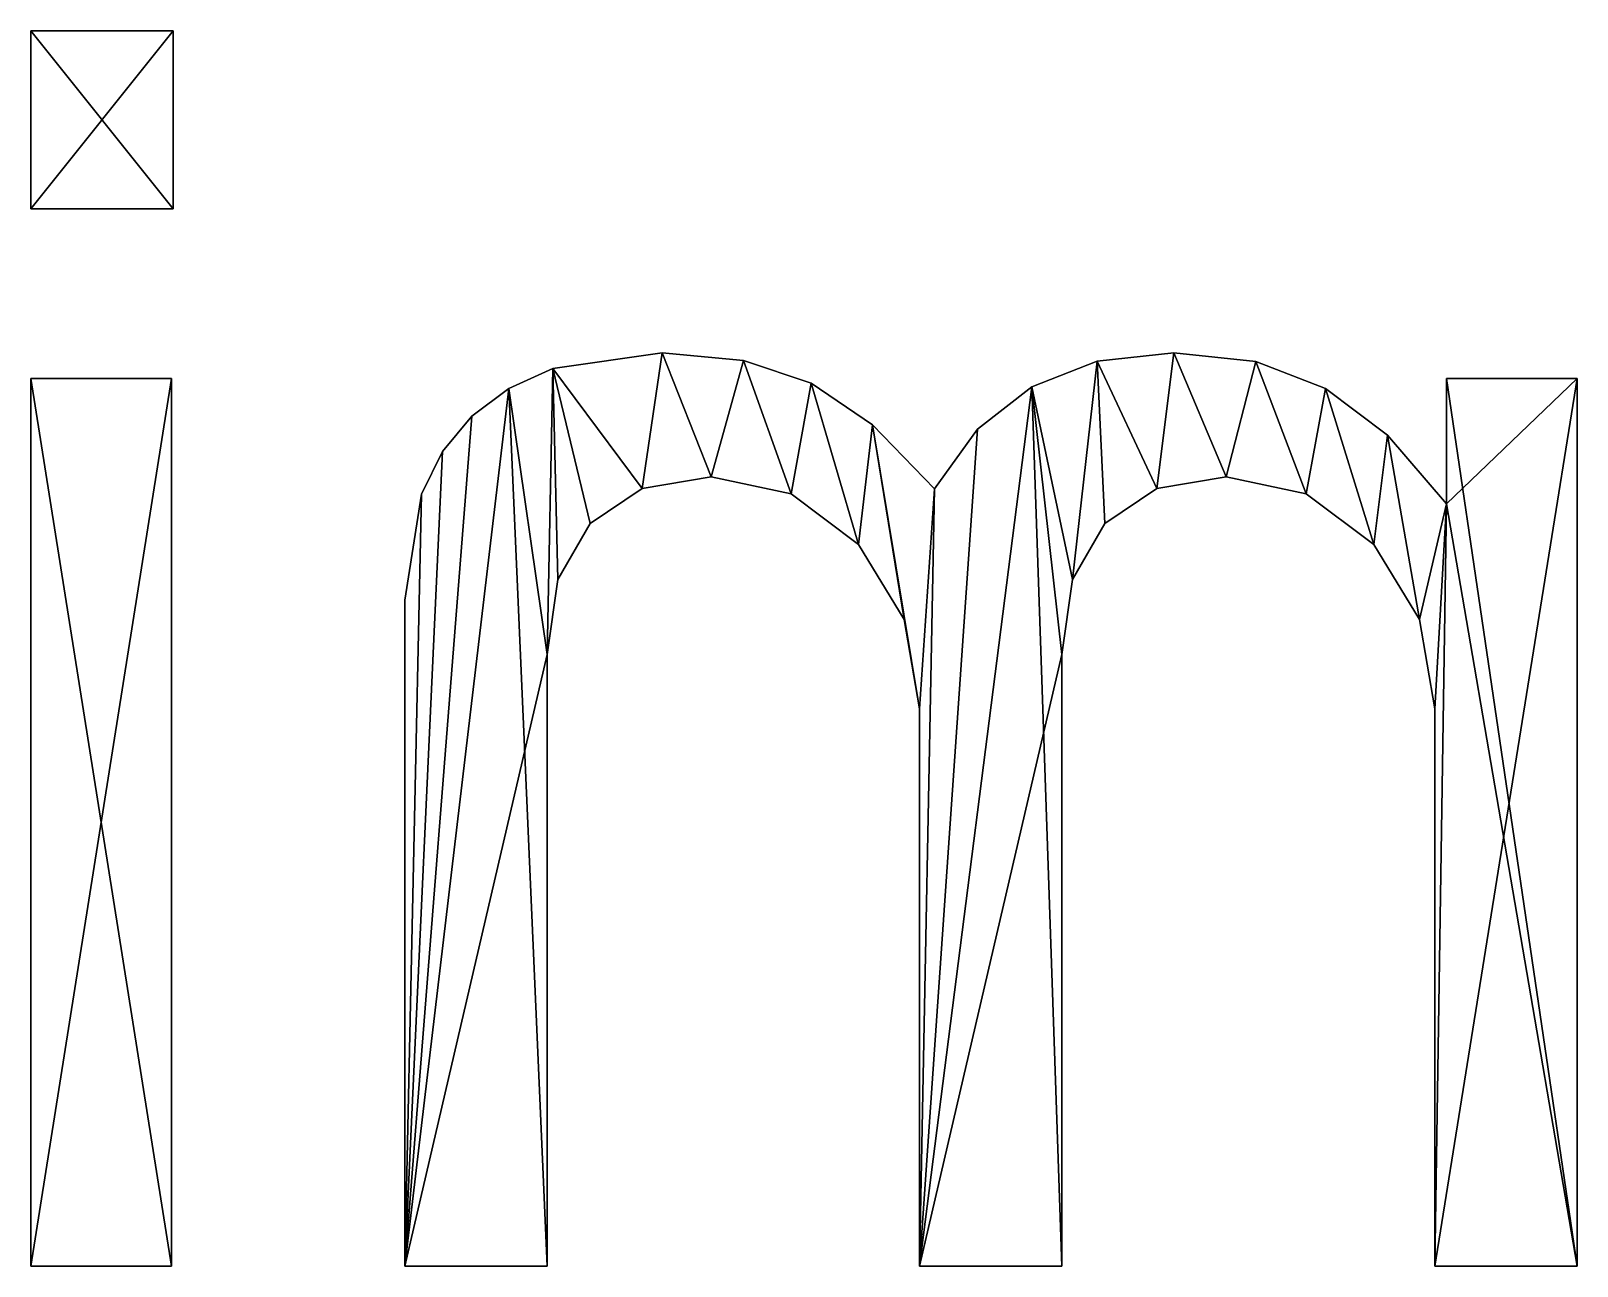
# Model space of a CAD drawing. Header units: metres. Extents: x -935 to 1842, y -1273 to 224.
# Drawn here: x 329.25 to 334.95, y 36.48 to 41.03 of the extents above; entities that cross this region are included whole.
import ezdxf

# ---------------------------------------------------------------- set-up
doc = ezdxf.new("R2010")
doc.units = ezdxf.units.M

msp = doc.modelspace()

# ---------------------------------------------------------------- meshes
at = {"layer": 'middle'}
mesh = msp.add_polyface(dxfattribs=at)
corners = [(329.2491, 41.0345), (329.7741, 40.3782), (329.7741, 41.0345), (329.2491, 40.3782)]
mesh.append_faces([[corners[k] for k in face] for face in [(0, 1, 2), (1, 0, 3)]], dxfattribs={"vtx0": -1})
mesh = msp.add_polyface(dxfattribs=at)
corners = [(329.2491, 40.3782, 0.2), (329.7741, 41.0345, 0.2), (329.7741, 40.3782, 0.2), (329.2491, 41.0345, 0.2)]
mesh.append_faces([[corners[k] for k in face] for face in [(0, 1, 2), (1, 0, 3)]], dxfattribs={"vtx0": -1})
mesh = msp.add_polyface(dxfattribs=at)
corners = [(329.2491, 41.0345), (329.2491, 40.3782, 0.2), (329.2491, 40.3782), (329.2491, 41.0345, 0.2)]
mesh.append_faces([[corners[k] for k in face] for face in [(0, 1, 2), (1, 0, 3)]], dxfattribs={"vtx0": -1})
mesh = msp.add_polyface(dxfattribs=at)
corners = [(329.7741, 41.0345, 0.2), (329.2491, 41.0345), (329.7741, 41.0345), (329.2491, 41.0345, 0.2)]
mesh.append_faces([[corners[k] for k in face] for face in [(0, 1, 2), (1, 0, 3)]], dxfattribs={"vtx0": -1})
mesh = msp.add_polyface(dxfattribs=at)
corners = [(329.7741, 41.0345, 0.2), (329.7741, 40.3782), (329.7741, 40.3782, 0.2), (329.7741, 41.0345)]
mesh.append_faces([[corners[k] for k in face] for face in [(0, 1, 2), (1, 0, 3)]], dxfattribs={"vtx0": -1})
mesh = msp.add_polyface(dxfattribs=at)
corners = [(329.2491, 40.3782, 0.2), (329.7741, 40.3782), (329.2491, 40.3782), (329.7741, 40.3782, 0.2)]
mesh.append_faces([[corners[k] for k in face] for face in [(0, 1, 2), (1, 0, 3)]], dxfattribs={"vtx0": -1})
mesh = msp.add_polyface(dxfattribs=at)
corners = [(332.3541, 39.5806), (332.5275, 38.5332), (332.5837, 39.3455), (332.4713, 38.8628), (332.3027, 39.1393), (332.1277, 39.7343), (332.0545, 39.3267), (331.8779, 39.8189), (331.7594, 39.3892), (331.5781, 39.8471), (331.5042, 39.3463), (331.1745, 39.7885), (331.313, 39.2174), (331.1936, 39.0104), (331.1538, 38.7331), (331.0119, 39.7152), (331.1538, 36.4771), (330.6288, 36.4771), (330.8755, 39.6126), (330.7676, 39.4823), (330.6905, 39.3258), (330.6288, 38.9343), (334.4729, 39.2893), (334.3728, 38.8628), (334.4292, 38.5332), (334.2547, 39.5431), (334.2039, 39.1393), (334.0256, 39.7155), (333.9551, 39.3267), (333.7684, 39.8142), (333.6594, 39.3892), (333.4657, 39.8471), (333.4037, 39.3463), (333.183, 39.8157), (333.212, 39.2174), (333.0924, 39.0104), (332.9418, 39.7217), (333.0525, 38.7331), (333.0525, 36.4771), (332.5275, 36.4771), (332.742, 39.565), (334.4729, 39.7525), (334.9542, 36.4771), (334.9542, 39.7525), (334.4292, 36.4771)]
mesh.append_faces([[corners[k] for k in face] for face in [(17, 20, 21), (41, 42, 43)]], dxfattribs={"vtx0": -1})
mesh.append_faces([[corners[k] for k in face] for face in [(0, 1, 2), (1, 0, 3), (3, 0, 4), (4, 5, 6), (6, 7, 8), (8, 9, 10), (10, 11, 12), (12, 11, 13), (13, 11, 14), (14, 15, 16), (16, 15, 17), (23, 25, 26), (26, 27, 28), (28, 29, 30), (30, 31, 32), (32, 33, 34), (34, 33, 35), (35, 36, 37), (37, 36, 38), (38, 36, 39), (39, 2, 1), (42, 22, 44), (44, 22, 24)]], dxfattribs={"vtx0": -1, "vtx1": -1})
mesh.append_faces([[corners[k] for k in face] for face in [(4, 0, 5), (6, 5, 7), (8, 7, 9), (10, 9, 11), (14, 11, 15), (17, 15, 18), (17, 18, 19), (17, 19, 20), (22, 23, 24), (23, 22, 25), (26, 25, 27), (28, 27, 29), (30, 29, 31), (32, 31, 33), (35, 33, 36), (39, 36, 40), (39, 40, 2), (42, 41, 22)]], dxfattribs={"vtx0": -1, "vtx2": -1})
mesh = msp.add_polyface(dxfattribs=at)
corners = [(330.6288, 36.4771, 0.2), (331.1538, 38.7331, 0.2), (331.1538, 36.4771, 0.2), (331.0119, 39.7152, 0.2), (330.8755, 39.6126, 0.2), (330.7676, 39.4823, 0.2), (330.6905, 39.3258, 0.2), (330.6288, 38.9343, 0.2), (332.5275, 36.4771, 0.2), (333.0525, 38.7331, 0.2), (333.0525, 36.4771, 0.2), (332.9418, 39.7217, 0.2), (332.742, 39.565, 0.2), (332.5837, 39.3455, 0.2), (332.5275, 38.5332, 0.2), (332.3541, 39.5806, 0.2), (332.4713, 38.8628, 0.2), (332.3027, 39.1393, 0.2), (332.1277, 39.7343, 0.2), (332.0545, 39.3267, 0.2), (331.8779, 39.8189, 0.2), (331.7594, 39.3892, 0.2), (331.5781, 39.8471, 0.2), (331.5042, 39.3463, 0.2), (331.1745, 39.7885, 0.2), (331.313, 39.2174, 0.2), (331.1936, 39.0104, 0.2), (334.4292, 36.4771, 0.2), (334.9542, 39.7525, 0.2), (334.9542, 36.4771, 0.2), (334.4729, 39.2893, 0.2), (334.4292, 38.5332, 0.2), (334.3728, 38.8628, 0.2), (334.2547, 39.5431, 0.2), (334.2039, 39.1393, 0.2), (334.0256, 39.7155, 0.2), (333.9551, 39.3267, 0.2), (333.7684, 39.8142, 0.2), (333.6594, 39.3892, 0.2), (333.4657, 39.8471, 0.2), (333.4037, 39.3463, 0.2), (333.183, 39.8157, 0.2), (333.212, 39.2174, 0.2), (333.0924, 39.0104, 0.2), (334.4729, 39.7525, 0.2)]
mesh.append_faces([[corners[k] for k in face] for face in [(0, 1, 2), (6, 0, 7), (8, 9, 10), (27, 28, 29)]], dxfattribs={"vtx0": -1})
mesh.append_faces([[corners[k] for k in face] for face in [(3, 0, 4), (4, 0, 5), (5, 0, 6), (11, 8, 12), (12, 8, 13), (13, 14, 15), (15, 17, 18), (18, 19, 20), (20, 21, 22), (22, 23, 24), (24, 1, 3), (30, 32, 33), (33, 34, 35), (35, 36, 37), (37, 38, 39), (39, 40, 41), (41, 43, 11)]], dxfattribs={"vtx0": -1, "vtx1": -1})
mesh.append_faces([[corners[k] for k in face] for face in [(1, 0, 3), (9, 8, 11), (28, 27, 30)]], dxfattribs={"vtx0": -1, "vtx1": -1, "vtx2": -1})
mesh.append_faces([[corners[k] for k in face] for face in [(13, 8, 14), (15, 14, 16), (15, 16, 17), (18, 17, 19), (20, 19, 21), (22, 21, 23), (24, 23, 25), (24, 25, 26), (24, 26, 1), (30, 27, 31), (30, 31, 32), (33, 32, 34), (35, 34, 36), (37, 36, 38), (39, 38, 40), (41, 40, 42), (41, 42, 43), (11, 43, 9)]], dxfattribs={"vtx0": -1, "vtx2": -1})
mesh.append_faces([[corners[k] for k in face] for face in [(44, 28, 30)]], dxfattribs={"vtx1": -1})
mesh = msp.add_polyface(dxfattribs=at)
corners = [(331.5781, 39.8471, 0.2), (331.1745, 39.7885), (331.5781, 39.8471), (331.1745, 39.7885, 0.2)]
mesh.append_faces([[corners[k] for k in face] for face in [(0, 1, 2), (1, 0, 3)]], dxfattribs={"vtx0": -1})
mesh = msp.add_polyface(dxfattribs=at)
corners = [(331.8779, 39.8189, 0.2), (331.5781, 39.8471), (331.8779, 39.8189), (331.5781, 39.8471, 0.2)]
mesh.append_faces([[corners[k] for k in face] for face in [(0, 1, 2), (1, 0, 3)]], dxfattribs={"vtx0": -1})
mesh = msp.add_polyface(dxfattribs=at)
corners = [(333.4657, 39.8471, 0.2), (333.183, 39.8157), (333.4657, 39.8471), (333.183, 39.8157, 0.2)]
mesh.append_faces([[corners[k] for k in face] for face in [(0, 1, 2), (1, 0, 3)]], dxfattribs={"vtx0": -1})
mesh = msp.add_polyface(dxfattribs=at)
corners = [(333.7684, 39.8142, 0.2), (333.4657, 39.8471), (333.7684, 39.8142), (333.4657, 39.8471, 0.2)]
mesh.append_faces([[corners[k] for k in face] for face in [(0, 1, 2), (1, 0, 3)]], dxfattribs={"vtx0": -1})
mesh = msp.add_polyface(dxfattribs=at)
corners = [(331.1745, 39.7885, 0.2), (331.0119, 39.7152), (331.1745, 39.7885), (331.0119, 39.7152, 0.2)]
mesh.append_faces([[corners[k] for k in face] for face in [(0, 1, 2), (1, 0, 3)]], dxfattribs={"vtx0": -1})
mesh = msp.add_polyface(dxfattribs=at)
corners = [(332.1277, 39.7343, 0.2), (331.8779, 39.8189), (332.1277, 39.7343), (331.8779, 39.8189, 0.2)]
mesh.append_faces([[corners[k] for k in face] for face in [(0, 1, 2), (1, 0, 3)]], dxfattribs={"vtx0": -1})
mesh = msp.add_polyface(dxfattribs=at)
corners = [(333.183, 39.8157, 0.2), (332.9418, 39.7217), (333.183, 39.8157), (332.9418, 39.7217, 0.2)]
mesh.append_faces([[corners[k] for k in face] for face in [(0, 1, 2), (1, 0, 3)]], dxfattribs={"vtx0": -1})
mesh = msp.add_polyface(dxfattribs=at)
corners = [(334.0256, 39.7155, 0.2), (333.7684, 39.8142), (334.0256, 39.7155), (333.7684, 39.8142, 0.2)]
mesh.append_faces([[corners[k] for k in face] for face in [(0, 1, 2), (1, 0, 3)]], dxfattribs={"vtx0": -1})
mesh = msp.add_polyface(dxfattribs=at)
corners = [(329.2491, 39.7525), (329.768, 36.4771), (329.768, 39.7525), (329.2491, 36.4771)]
mesh.append_faces([[corners[k] for k in face] for face in [(0, 1, 2), (1, 0, 3)]], dxfattribs={"vtx0": -1})
mesh = msp.add_polyface(dxfattribs=at)
corners = [(329.2491, 36.4771, 0.2), (329.768, 39.7525, 0.2), (329.768, 36.4771, 0.2), (329.2491, 39.7525, 0.2)]
mesh.append_faces([[corners[k] for k in face] for face in [(0, 1, 2), (1, 0, 3)]], dxfattribs={"vtx0": -1})
mesh = msp.add_polyface(dxfattribs=at)
corners = [(329.2491, 39.7525), (329.2491, 36.4771, 0.2), (329.2491, 36.4771), (329.2491, 39.7525, 0.2)]
mesh.append_faces([[corners[k] for k in face] for face in [(0, 1, 2), (1, 0, 3)]], dxfattribs={"vtx0": -1})
mesh = msp.add_polyface(dxfattribs=at)
corners = [(329.768, 39.7525, 0.2), (329.2491, 39.7525), (329.768, 39.7525), (329.2491, 39.7525, 0.2)]
mesh.append_faces([[corners[k] for k in face] for face in [(0, 1, 2), (1, 0, 3)]], dxfattribs={"vtx0": -1})
mesh = msp.add_polyface(dxfattribs=at)
corners = [(329.768, 39.7525, 0.2), (329.768, 36.4771), (329.768, 36.4771, 0.2), (329.768, 39.7525)]
mesh.append_faces([[corners[k] for k in face] for face in [(0, 1, 2), (1, 0, 3)]], dxfattribs={"vtx0": -1})
mesh = msp.add_polyface(dxfattribs=at)
corners = [(331.0119, 39.7152, 0.2), (330.8755, 39.6126), (331.0119, 39.7152), (330.8755, 39.6126, 0.2)]
mesh.append_faces([[corners[k] for k in face] for face in [(0, 1, 2), (1, 0, 3)]], dxfattribs={"vtx0": -1})
mesh = msp.add_polyface(dxfattribs=at)
corners = [(332.3541, 39.5806, 0.2), (332.1277, 39.7343), (332.3541, 39.5806), (332.1277, 39.7343, 0.2)]
mesh.append_faces([[corners[k] for k in face] for face in [(0, 1, 2), (1, 0, 3)]], dxfattribs={"vtx0": -1})
mesh = msp.add_polyface(dxfattribs=at)
corners = [(332.9418, 39.7217, 0.2), (332.742, 39.565), (332.9418, 39.7217), (332.742, 39.565, 0.2)]
mesh.append_faces([[corners[k] for k in face] for face in [(0, 1, 2), (1, 0, 3)]], dxfattribs={"vtx0": -1})
mesh = msp.add_polyface(dxfattribs=at)
corners = [(334.2547, 39.5431, 0.2), (334.0256, 39.7155), (334.2547, 39.5431), (334.0256, 39.7155, 0.2)]
mesh.append_faces([[corners[k] for k in face] for face in [(0, 1, 2), (1, 0, 3)]], dxfattribs={"vtx0": -1})
mesh = msp.add_polyface(dxfattribs=at)
corners = [(334.9542, 39.7525, 0.2), (334.4729, 39.7525), (334.9542, 39.7525), (334.4729, 39.7525, 0.2)]
mesh.append_faces([[corners[k] for k in face] for face in [(0, 1, 2), (1, 0, 3)]], dxfattribs={"vtx0": -1})
mesh = msp.add_polyface(dxfattribs=at)
corners = [(334.4729, 39.7525), (334.4729, 39.2893, 0.2), (334.4729, 39.2893), (334.4729, 39.7525, 0.2)]
mesh.append_faces([[corners[k] for k in face] for face in [(0, 1, 2), (1, 0, 3)]], dxfattribs={"vtx0": -1})
mesh = msp.add_polyface(dxfattribs=at)
corners = [(334.9542, 39.7525, 0.2), (334.9542, 36.4771), (334.9542, 36.4771, 0.2), (334.9542, 39.7525)]
mesh.append_faces([[corners[k] for k in face] for face in [(0, 1, 2), (1, 0, 3)]], dxfattribs={"vtx0": -1})
mesh = msp.add_polyface(dxfattribs=at)
corners = [(330.8755, 39.6126), (330.7676, 39.4823, 0.2), (330.7676, 39.4823), (330.8755, 39.6126, 0.2)]
mesh.append_faces([[corners[k] for k in face] for face in [(0, 1, 2), (1, 0, 3)]], dxfattribs={"vtx0": -1})
mesh = msp.add_polyface(dxfattribs=at)
corners = [(332.3541, 39.5806, 0.2), (332.5837, 39.3455), (332.5837, 39.3455, 0.2), (332.3541, 39.5806)]
mesh.append_faces([[corners[k] for k in face] for face in [(0, 1, 2), (1, 0, 3)]], dxfattribs={"vtx0": -1})
mesh = msp.add_polyface(dxfattribs=at)
corners = [(332.742, 39.565), (332.5837, 39.3455, 0.2), (332.5837, 39.3455), (332.742, 39.565, 0.2)]
mesh.append_faces([[corners[k] for k in face] for face in [(0, 1, 2), (1, 0, 3)]], dxfattribs={"vtx0": -1})
mesh = msp.add_polyface(dxfattribs=at)
corners = [(334.2547, 39.5431, 0.2), (334.4729, 39.2893), (334.4729, 39.2893, 0.2), (334.2547, 39.5431)]
mesh.append_faces([[corners[k] for k in face] for face in [(0, 1, 2), (1, 0, 3)]], dxfattribs={"vtx0": -1})
mesh = msp.add_polyface(dxfattribs=at)
corners = [(330.7676, 39.4823), (330.6905, 39.3258, 0.2), (330.6905, 39.3258), (330.7676, 39.4823, 0.2)]
mesh.append_faces([[corners[k] for k in face] for face in [(0, 1, 2), (1, 0, 3)]], dxfattribs={"vtx0": -1})
mesh = msp.add_polyface(dxfattribs=at)
corners = [(331.5042, 39.3463, 0.2), (331.7594, 39.3892), (331.5042, 39.3463), (331.7594, 39.3892, 0.2)]
mesh.append_faces([[corners[k] for k in face] for face in [(0, 1, 2), (1, 0, 3)]], dxfattribs={"vtx0": -1})
mesh = msp.add_polyface(dxfattribs=at)
corners = [(331.7594, 39.3892, 0.2), (332.0545, 39.3267), (331.7594, 39.3892), (332.0545, 39.3267, 0.2)]
mesh.append_faces([[corners[k] for k in face] for face in [(0, 1, 2), (1, 0, 3)]], dxfattribs={"vtx0": -1})
mesh = msp.add_polyface(dxfattribs=at)
corners = [(333.4037, 39.3463, 0.2), (333.6594, 39.3892), (333.4037, 39.3463), (333.6594, 39.3892, 0.2)]
mesh.append_faces([[corners[k] for k in face] for face in [(0, 1, 2), (1, 0, 3)]], dxfattribs={"vtx0": -1})
mesh = msp.add_polyface(dxfattribs=at)
corners = [(333.6594, 39.3892, 0.2), (333.9551, 39.3267), (333.6594, 39.3892), (333.9551, 39.3267, 0.2)]
mesh.append_faces([[corners[k] for k in face] for face in [(0, 1, 2), (1, 0, 3)]], dxfattribs={"vtx0": -1})
mesh = msp.add_polyface(dxfattribs=at)
corners = [(330.6905, 39.3258), (330.6288, 38.9343, 0.2), (330.6288, 38.9343), (330.6905, 39.3258, 0.2)]
mesh.append_faces([[corners[k] for k in face] for face in [(0, 1, 2), (1, 0, 3)]], dxfattribs={"vtx0": -1})
mesh = msp.add_polyface(dxfattribs=at)
corners = [(331.313, 39.2174, 0.2), (331.5042, 39.3463), (331.313, 39.2174), (331.5042, 39.3463, 0.2)]
mesh.append_faces([[corners[k] for k in face] for face in [(0, 1, 2), (1, 0, 3)]], dxfattribs={"vtx0": -1})
mesh = msp.add_polyface(dxfattribs=at)
corners = [(332.0545, 39.3267, 0.2), (332.3027, 39.1393), (332.0545, 39.3267), (332.3027, 39.1393, 0.2)]
mesh.append_faces([[corners[k] for k in face] for face in [(0, 1, 2), (1, 0, 3)]], dxfattribs={"vtx0": -1})
mesh = msp.add_polyface(dxfattribs=at)
corners = [(333.212, 39.2174, 0.2), (333.4037, 39.3463), (333.212, 39.2174), (333.4037, 39.3463, 0.2)]
mesh.append_faces([[corners[k] for k in face] for face in [(0, 1, 2), (1, 0, 3)]], dxfattribs={"vtx0": -1})
mesh = msp.add_polyface(dxfattribs=at)
corners = [(333.9551, 39.3267, 0.2), (334.2039, 39.1393), (333.9551, 39.3267), (334.2039, 39.1393, 0.2)]
mesh.append_faces([[corners[k] for k in face] for face in [(0, 1, 2), (1, 0, 3)]], dxfattribs={"vtx0": -1})
mesh = msp.add_polyface(dxfattribs=at)
corners = [(331.313, 39.2174, 0.2), (331.1936, 39.0104), (331.1936, 39.0104, 0.2), (331.313, 39.2174)]
mesh.append_faces([[corners[k] for k in face] for face in [(0, 1, 2), (1, 0, 3)]], dxfattribs={"vtx0": -1})
mesh = msp.add_polyface(dxfattribs=at)
corners = [(333.212, 39.2174, 0.2), (333.0924, 39.0104), (333.0924, 39.0104, 0.2), (333.212, 39.2174)]
mesh.append_faces([[corners[k] for k in face] for face in [(0, 1, 2), (1, 0, 3)]], dxfattribs={"vtx0": -1})
mesh = msp.add_polyface(dxfattribs=at)
corners = [(332.3027, 39.1393), (332.4713, 38.8628, 0.2), (332.4713, 38.8628), (332.3027, 39.1393, 0.2)]
mesh.append_faces([[corners[k] for k in face] for face in [(0, 1, 2), (1, 0, 3)]], dxfattribs={"vtx0": -1})
mesh = msp.add_polyface(dxfattribs=at)
corners = [(334.2039, 39.1393), (334.3728, 38.8628, 0.2), (334.3728, 38.8628), (334.2039, 39.1393, 0.2)]
mesh.append_faces([[corners[k] for k in face] for face in [(0, 1, 2), (1, 0, 3)]], dxfattribs={"vtx0": -1})
mesh = msp.add_polyface(dxfattribs=at)
corners = [(331.1936, 39.0104, 0.2), (331.1538, 38.7331), (331.1538, 38.7331, 0.2), (331.1936, 39.0104)]
mesh.append_faces([[corners[k] for k in face] for face in [(0, 1, 2), (1, 0, 3)]], dxfattribs={"vtx0": -1})
mesh = msp.add_polyface(dxfattribs=at)
corners = [(333.0924, 39.0104, 0.2), (333.0525, 38.7331), (333.0525, 38.7331, 0.2), (333.0924, 39.0104)]
mesh.append_faces([[corners[k] for k in face] for face in [(0, 1, 2), (1, 0, 3)]], dxfattribs={"vtx0": -1})
mesh = msp.add_polyface(dxfattribs=at)
corners = [(330.6288, 38.9343), (330.6288, 36.4771, 0.2), (330.6288, 36.4771), (330.6288, 38.9343, 0.2)]
mesh.append_faces([[corners[k] for k in face] for face in [(0, 1, 2), (1, 0, 3)]], dxfattribs={"vtx0": -1})
mesh = msp.add_polyface(dxfattribs=at)
corners = [(332.4713, 38.8628), (332.5275, 38.5332, 0.2), (332.5275, 38.5332), (332.4713, 38.8628, 0.2)]
mesh.append_faces([[corners[k] for k in face] for face in [(0, 1, 2), (1, 0, 3)]], dxfattribs={"vtx0": -1})
mesh = msp.add_polyface(dxfattribs=at)
corners = [(334.3728, 38.8628), (334.4292, 38.5332, 0.2), (334.4292, 38.5332), (334.3728, 38.8628, 0.2)]
mesh.append_faces([[corners[k] for k in face] for face in [(0, 1, 2), (1, 0, 3)]], dxfattribs={"vtx0": -1})
mesh = msp.add_polyface(dxfattribs=at)
corners = [(331.1538, 38.7331, 0.2), (331.1538, 36.4771), (331.1538, 36.4771, 0.2), (331.1538, 38.7331)]
mesh.append_faces([[corners[k] for k in face] for face in [(0, 1, 2), (1, 0, 3)]], dxfattribs={"vtx0": -1})
mesh = msp.add_polyface(dxfattribs=at)
corners = [(333.0525, 38.7331, 0.2), (333.0525, 36.4771), (333.0525, 36.4771, 0.2), (333.0525, 38.7331)]
mesh.append_faces([[corners[k] for k in face] for face in [(0, 1, 2), (1, 0, 3)]], dxfattribs={"vtx0": -1})
mesh = msp.add_polyface(dxfattribs=at)
corners = [(332.5275, 38.5332), (332.5275, 36.4771, 0.2), (332.5275, 36.4771), (332.5275, 38.5332, 0.2)]
mesh.append_faces([[corners[k] for k in face] for face in [(0, 1, 2), (1, 0, 3)]], dxfattribs={"vtx0": -1})
mesh = msp.add_polyface(dxfattribs=at)
corners = [(334.4292, 38.5332), (334.4292, 36.4771, 0.2), (334.4292, 36.4771), (334.4292, 38.5332, 0.2)]
mesh.append_faces([[corners[k] for k in face] for face in [(0, 1, 2), (1, 0, 3)]], dxfattribs={"vtx0": -1})
mesh = msp.add_polyface(dxfattribs=at)
corners = [(329.2491, 36.4771, 0.2), (329.768, 36.4771), (329.2491, 36.4771), (329.768, 36.4771, 0.2)]
mesh.append_faces([[corners[k] for k in face] for face in [(0, 1, 2), (1, 0, 3)]], dxfattribs={"vtx0": -1})
mesh = msp.add_polyface(dxfattribs=at)
corners = [(330.6288, 36.4771, 0.2), (331.1538, 36.4771), (330.6288, 36.4771), (331.1538, 36.4771, 0.2)]
mesh.append_faces([[corners[k] for k in face] for face in [(0, 1, 2), (1, 0, 3)]], dxfattribs={"vtx0": -1})
mesh = msp.add_polyface(dxfattribs=at)
corners = [(332.5275, 36.4771, 0.2), (333.0525, 36.4771), (332.5275, 36.4771), (333.0525, 36.4771, 0.2)]
mesh.append_faces([[corners[k] for k in face] for face in [(0, 1, 2), (1, 0, 3)]], dxfattribs={"vtx0": -1})
mesh = msp.add_polyface(dxfattribs=at)
corners = [(334.4292, 36.4771, 0.2), (334.9542, 36.4771), (334.4292, 36.4771), (334.9542, 36.4771, 0.2)]
mesh.append_faces([[corners[k] for k in face] for face in [(0, 1, 2), (1, 0, 3)]], dxfattribs={"vtx0": -1})

doc.saveas('drawing.dxf')
